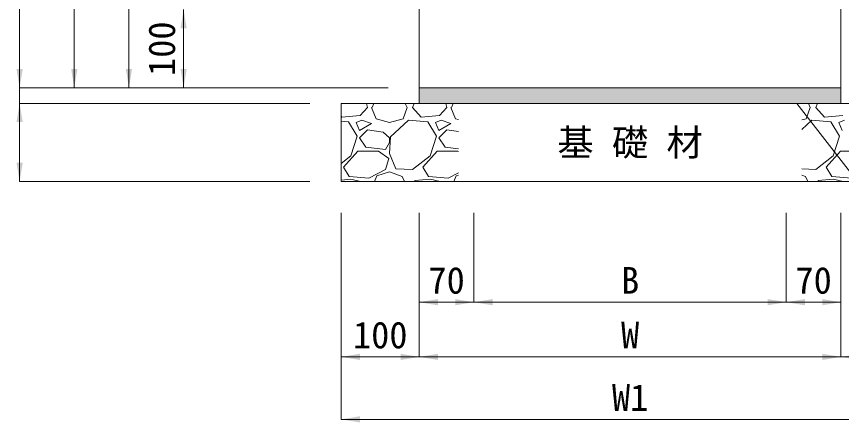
# Model space of a CAD drawing. Units: millimetres at full size. Extents: x 87398 to 114821, y -118528 to -105583.
# Drawn here: x 93252 to 94308, y -115309 to -114789 of the extents above; entities that cross this region are included whole.
import ezdxf
from ezdxf.enums import TextEntityAlignment as Align

# ---------------------------------------------------------------- set-up
doc = ezdxf.new("R2010")
doc.units = ezdxf.units.MM
doc.header["$LTSCALE"] = 25
doc.layers.add('ハッチング_モルタル', color=30, linetype='Continuous')
doc.layers.add('文字', color=41, linetype='Continuous')
for name, color, linetype, lineweight in [('ハッチング_基礎', 150, 'Continuous', 9), ('寸法線', 7, 'Continuous', 13), ('引出線', 4, 'Continuous', 13), ('本体', 2, 'Continuous', 9), ('舗装・基礎', 3, 'Continuous', 13)]:
    doc.layers.add(name, color=color, linetype=linetype, lineweight=lineweight)
doc.styles.add('ＭＳ ゴシック', font='')
doc.styles.get('ＭＳ ゴシック').set_extended_font_data('MS Gothic')

# ---------------------------------------------------------------- blocks, each defined once
blk = doc.blocks.new('filled_arrow')
at = {"color": 0, "linetype": 'Continuous', "lineweight": -2}
blk.add_solid([(7.5, 1.25), (0, 0), (7.5, -1.25)], dxfattribs=at)

msp = doc.modelspace()

# ---------------------------------------------------------------- hatches: boundary and pattern name
at = {"layer": 'ハッチング_モルタル'}
msp.add_hatch(color=256, dxfattribs=at).paths.add_polyline_path([(94307.6, -114900.66), (94307.6, -114880.66), (93767.6, -114880.66), (93767.6, -114900.66)])

# ---------------------------------------------------------------- linework, layer by layer
at = {"layer": 'ハッチング_基礎'}
for p, q in [((93700.09, -114900.95), (93698.91, -114900.66)), ((93701.11, -114906.03), (93700.09, -114900.95)), ((93707.2, -114906.03), (93709.51, -114900.66)), ((93749.43, -114900.66), (93751.91, -114906.03)), ((93759.02, -114906.03), (93761.04, -114900.66)), ((93801.69, -114900.95), (93800.51, -114900.66)), ((93802.71, -114906.03), (93801.69, -114900.95)), ((93808.8, -114906.03), (93811.11, -114900.66)), ((94265.83, -114900.66), (94268.31, -114906.03)), ((94275.42, -114906.03), (94277.44, -114900.66)), ((93701.11, -114906.03), (93691.96, -114916.19)), ((93706.19, -114906.03), (93712.28, -114920.26)), ((93746.83, -114920.26), (93751.91, -114906.03)), ((93770.2, -114918.23), (93759.02, -114906.03)), ((93802.71, -114906.03), (93793.56, -114916.19)), ((93807.79, -114906.03), (93813.88, -114920.26)), ((94263.23, -114920.26), (94268.31, -114906.03)), ((94286.6, -114918.23), (94275.42, -114906.03)), ((93668.6, -114918.23), (93667.6, -114917.14)), ((93676.72, -114924.32), (93667.6, -114923.56)), ((93691.96, -114916.19), (93668.6, -114918.23)), ((93687.9, -114942.61), (93676.72, -114924.32)), ((93694, -114922.29), (93686.88, -114925.34)), ((93686.88, -114925.34), (93690.95, -114935.5)), ((93690.95, -114935.5), (93706.19, -114926.35)), ((93706.19, -114926.35), (93694, -114922.29)), ((93712.28, -114920.26), (93729.56, -114925.34)), ((93729.56, -114925.34), (93746.83, -114920.26)), ((93753.94, -114922.29), (93730.57, -114943.63)), ((93778.32, -114924.32), (93753.94, -114922.29)), ((93793.56, -114916.19), (93770.2, -114918.23)), ((93789.5, -114942.61), (93778.32, -114924.32)), ((93795.6, -114922.29), (93788.48, -114925.34)), ((93788.48, -114925.34), (93792.55, -114935.5)), ((93792.55, -114935.5), (93807.79, -114926.35)), ((93807.79, -114926.35), (93795.6, -114922.29)), ((93813.88, -114920.26), (93817.6, -114921.35)), ((94257.6, -114921.91), (94263.23, -114920.26)), ((94270.34, -114922.29), (94257.6, -114933.92)), ((94294.72, -114924.32), (94270.34, -114922.29)), ((94309.96, -114916.19), (94286.6, -114918.23)), ((94305.9, -114942.61), (94294.72, -114924.32)), ((94312, -114922.29), (94304.88, -114925.34)), ((94304.88, -114925.34), (94308.95, -114935.5)), ((93701.11, -114934.48), (93690.95, -114944.64)), ((93721.43, -114937.53), (93701.11, -114934.48)), ((93802.71, -114934.48), (93792.55, -114944.64)), ((93817.6, -114936.72), (93802.71, -114934.48)), ((93679.77, -114968.01), (93687.9, -114942.61)), ((93690.95, -114944.64), (93699.08, -114956.83)), ((93729.56, -114944.64), (93721.43, -114937.53)), ((93730.57, -114943.63), (93729.56, -114964.96)), ((93729.56, -114950.74), (93729.56, -114944.64)), ((93781.37, -114968.01), (93789.5, -114942.61)), ((93792.55, -114944.64), (93800.68, -114956.83)), ((94297.77, -114968.01), (94305.9, -114942.61)), ((93699.08, -114956.83), (93724.48, -114959.88)), ((93724.48, -114959.88), (93729.56, -114950.74)), ((93800.68, -114956.83), (93817.6, -114958.86)), ((93667.6, -114977.41), (93679.77, -114968.01)), ((93670.63, -114982.23), (93688.92, -114961.91)), ((93688.92, -114961.91), (93715.33, -114961.91)), ((93715.33, -114961.91), (93728.54, -114971.06)), ((93729.56, -114964.96), (93737.68, -114984.27)), ((93759.02, -114985.28), (93781.37, -114968.01)), ((93772.23, -114982.23), (93790.52, -114961.91)), ((93790.52, -114961.91), (93816.93, -114961.91)), ((93816.93, -114961.91), (93817.6, -114962.38)), ((94275.42, -114985.28), (94297.77, -114968.01)), ((94288.63, -114982.23), (94306.92, -114961.91)), ((94306.92, -114961.91), (94333.33, -114961.91)), ((93728.54, -114971.06), (93724.48, -114985.28)), ((93677.74, -114994.43), (93670.63, -114982.23)), ((93724.48, -114985.28), (93703.14, -114996.46)), ((93713.3, -114993.41), (93729.56, -114988.33)), ((93729.56, -114988.33), (93745.81, -114994.43)), ((93737.68, -114984.27), (93759.02, -114985.28)), ((93779.34, -114994.43), (93772.23, -114982.23)), ((93817.6, -114989.72), (93804.74, -114996.46)), ((94257.6, -114984.43), (94275.42, -114985.28)), ((94295.74, -114994.43), (94288.63, -114982.23)), ((93679.77, -114997.47), (93667.6, -114998.75)), ((93703.14, -114996.46), (93677.74, -114994.43)), ((93692.51, -115000.66), (93679.77, -114997.47)), ((93710.19, -115000.66), (93713.3, -114993.41)), ((93745.81, -114994.43), (93748.69, -115000.66)), ((93761.64, -115000.66), (93762.07, -114999.51)), ((93781.37, -114997.47), (93762.07, -114999.51)), ((93804.74, -114996.46), (93779.34, -114994.43)), ((93794.11, -115000.66), (93781.37, -114997.47)), ((93811.79, -115000.66), (93814.9, -114993.41)), ((93814.9, -114993.41), (93817.6, -114992.56)), ((94257.6, -114992.7), (94262.21, -114994.43)), ((94262.21, -114994.43), (94265.09, -115000.66)), ((94278.04, -115000.66), (94278.47, -114999.51)), ((94297.77, -114997.47), (94278.47, -114999.51)), ((94321.14, -114996.46), (94295.74, -114994.43)), ((94310.51, -115000.66), (94297.77, -114997.47))]:
    msp.add_line(p, q, dxfattribs=at)
at = {"layer": '寸法線'}
for p, q in [((93255.77, -114880.66), (93255.77, -114080.66)), ((93325.77, -114880.66), (93325.77, -114230.66)), ((93395.77, -114880.66), (93395.77, -114630.66)), ((93465.77, -114780.66), (93465.77, -114880.66)), ((93255.77, -114832.66), (93255.77, -114948.66)), ((93727.6, -114880.66), (93255.77, -114880.66)), ((93727.6, -114880.66), (93255.77, -114880.66)), ((93727.6, -114880.66), (93325.77, -114880.66)), ((93727.6, -114880.66), (93395.77, -114880.66)), ((93727.6, -114880.66), (93465.77, -114880.66)), ((93627.6, -114900.66), (93255.77, -114900.66)), ((93255.77, -114900.66), (93255.77, -115000.66)), ((93627.6, -114900.66), (93255.77, -114900.66)), ((93627.6, -115000.66), (93255.77, -115000.66)), ((93667.6, -115040.66), (93667.6, -115225.16)), ((93667.6, -115040.66), (93667.6, -115305.16)), ((93767.6, -115040.66), (93767.6, -115155.16)), ((93767.6, -115040.66), (93767.6, -115225.16)), ((93767.6, -115040.66), (93767.6, -115225.16)), ((93837.6, -115040.66), (93837.6, -115155.16)), ((93837.6, -115040.66), (93837.6, -115155.16)), ((94237.6, -115040.66), (94237.6, -115155.16)), ((94237.6, -115040.66), (94237.6, -115155.16)), ((94307.6, -115040.66), (94307.6, -115155.16)), ((94307.6, -115040.66), (94307.6, -115225.16)), ((94307.6, -115040.66), (94307.6, -115225.16)), ((93767.6, -115155.16), (93837.6, -115155.16)), ((93837.6, -115155.16), (94237.6, -115155.16)), ((94237.6, -115155.16), (94307.6, -115155.16)), ((93767.6, -115225.16), (93667.6, -115225.16)), ((93767.6, -115225.16), (94307.6, -115225.16)), ((94307.6, -115225.16), (94407.6, -115225.16)), ((93667.6, -115305.16), (94407.6, -115305.16))]:
    msp.add_line(p, q, dxfattribs=at)
at = {"layer": '引出線'}
msp.add_lwpolyline([(94250.99, -114900.66), (94449.73, -115155.94), (94837.96, -115155.94)], dxfattribs=at)
at = {"layer": '本体', "lineweight": 13}
for p, q in [((93767.6, -114230.66), (93767.6, -114880.66)), ((94307.6, -114230.66), (94307.6, -114880.66)), ((93767.6, -114880.66), (94307.6, -114880.66))]:
    msp.add_line(p, q, dxfattribs=at)
at = {"layer": '舗装・基礎'}
for p, q in [((94307.6, -114880.66), (93767.6, -114880.66)), ((93767.6, -114880.66), (93767.6, -114900.66)), ((94307.6, -114880.66), (94307.6, -114900.66)), ((94407.6, -114900.66), (93667.6, -114900.66)), ((93667.6, -114900.66), (93667.6, -115000.66)), ((94407.6, -115000.66), (93667.6, -115000.66))]:
    msp.add_line(p, q, dxfattribs=at)

# ---------------------------------------------------------------- block references
at = {"layer": '寸法線', "xscale": 3.2, "yscale": 3.2}
for p, rotation in [((93465.77, -114780.66), 270), ((93255.77, -114880.66), 90), ((93255.77, -114880.66), 90), ((93325.77, -114880.66), 90), ((93395.77, -114880.66), 90), ((93465.77, -114880.66), 90), ((93255.77, -114900.66), 270), ((93255.77, -114900.66), 270), ((93255.77, -115000.66), 90), ((93837.6, -115155.16), 180), ((94237.6, -115155.16), 180), ((94307.6, -115155.16), 180), ((93767.6, -115225.16), 180), ((94307.6, -115225.16), 180)]:
    msp.add_blockref('filled_arrow', p, dxfattribs=dict(at, rotation=rotation))
for p in [(93767.6, -115155.16), (93837.6, -115155.16), (94237.6, -115155.16), (93667.6, -115225.16), (93767.6, -115225.16), (94307.6, -115225.16), (93667.6, -115305.16)]:
    msp.add_blockref('filled_arrow', p, dxfattribs=at)
at = {"layer": '引出線', "xscale": 0.16, "yscale": 0.16, "rotation": 307.9}
msp.add_blockref('filled_arrow', (94250.99, -114900.66), dxfattribs=at)

# ---------------------------------------------------------------- texts
at = {"layer": '寸法線', "style": 'ＭＳ ゴシック'}
msp.add_text('100', height=34.18, rotation=90, dxfattribs=at).set_placement((93437.77, -114830.66), align=Align.MIDDLE_CENTER)
for s, p in [('70', (93802.6, -115127.16)), ('B', (94037.6, -115127.16)), ('70', (94272.6, -115127.16)), ('W', (94037.6, -115197.16)), ('100', (93717.6, -115197.16)), ('W1', (94037.6, -115277.16))]:
    msp.add_text(s, height=34.18, dxfattribs=at).set_placement(p, align=Align.MIDDLE_CENTER)
at = {"layer": '文字', "style": 'ＭＳ ゴシック'}
msp.add_text('基 礎 材', height=34.18, dxfattribs=at).set_placement((94037.6, -114950.66), align=Align.MIDDLE_CENTER)

doc.saveas('drawing.dxf')
